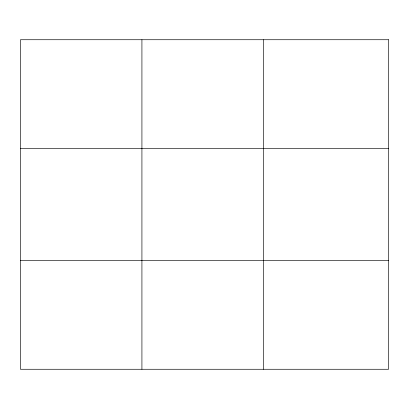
<?xml version="1.0" encoding="UTF-8"?>
<svg xmlns="http://www.w3.org/2000/svg" width="409" height="409" viewBox="0 0 409 409"><rect width="100%" height="100%" fill="white"/><g stroke="black" fill="none" stroke-linecap="round" stroke-linejoin="round"><path stroke-width="0.61" d="M141.923 39.729L141.923 369.271M263.396 39.729L263.396 369.271M20.45 148.477L388.55 148.477M20.45 260.523L388.55 260.523M388.55 39.729L388.55 369.271L20.45 369.271L20.45 39.729L388.55 39.729"/></g></svg>
